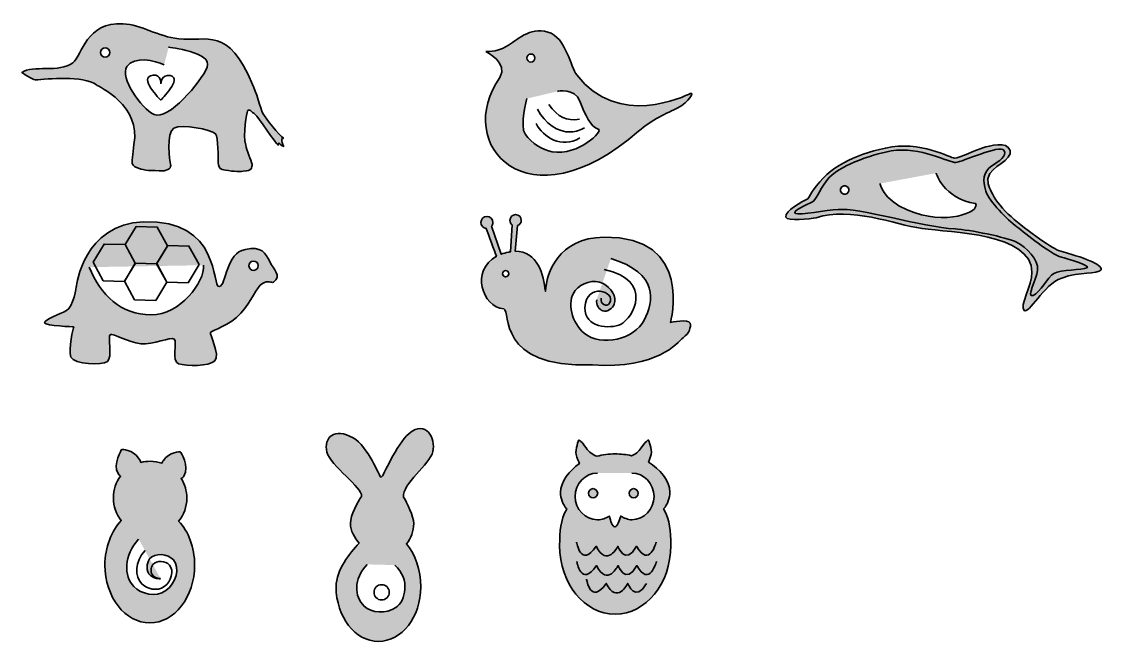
# Model space of a CAD drawing. Header units: inches. Extents: x 40 to 818, y 382 to 828.
import ezdxf

# ---------------------------------------------------------------- set-up
doc = ezdxf.new("R2010")
doc.units = ezdxf.units.IN
doc.header["$MEASUREMENT"] = 0
doc.layers.add('Animal Clips', color=7, linetype='Continuous')

# ---------------------------------------------------------------- blocks, each defined once
blk = doc.blocks.new('block 2')
at = {"layer": 'Animal Clips', "true_color": 0xff1717}
h = blk.add_hatch(color=1, dxfattribs=at)
h.dxf.hatch_style = 2
edge = h.paths.add_edge_path()
edge.add_spline(control_points=[(507.4, 450.6), (507.4, 423.3), (489.5, 401.2), (467.4, 401.2), (445.3, 401.2), (427.4, 423.3), (427.4, 450.6), (427.4, 461.2), (427.9, 468.8), (432.5, 476.9), (429.6, 480.5), (428, 484.6), (428, 489), (428, 496.2), (434.6, 505), (441.7, 509.6), (441.1, 510.9), (440, 513.6), (439.3, 516.2), (438.4, 520), (441.2, 526.5), (441.2, 526.5), (441.2, 526.5), (443.6, 525.6), (446.4, 520.9), (448.3, 517.7), (452, 515.8), (454.2, 514.9), (458.3, 516), (462.7, 516.6), (467.4, 516.6), (471.5, 516.6), (475.5, 516.1), (479.2, 515.3), (481.4, 516.3), (484.5, 518.1), (486.2, 521), (489, 525.7), (491.4, 526.6), (491.4, 526.6), (491.4, 526.6), (494.2, 520), (493.3, 516.3), (492.8, 514.2), (492, 512.1), (491.4, 510.7), (499.5, 506), (506.8, 496.9), (506.8, 489.1), (506.8, 484.7), (505.2, 480.6), (502.3, 477), (506.9, 468.8), (507.4, 461.2), (507.4, 450.6)], knot_values=[0, 0, 0, 0, 1, 1, 1, 2, 2, 2, 3, 3, 3, 4, 4, 4, 5, 5, 5, 6, 6, 6, 7, 7, 7, 8, 8, 8, 9, 9, 9, 10, 10, 10, 11, 11, 11, 12, 12, 12, 13, 13, 13, 14, 14, 14, 15, 15, 15, 16, 16, 16, 17, 17, 17, 18, 18, 18, 18], degree=3, periodic=1)
edge = h.paths.add_edge_path()
edge.add_spline(control_points=[(480.7, 491.6), (478.9, 491.6), (477.4, 490.1), (477.4, 488.3), (477.4, 486.5), (478.9, 485), (480.7, 485), (482.5, 485), (484, 486.5), (484, 488.3), (484, 490.1), (482.5, 491.6), (480.7, 491.6)], knot_values=[0, 0, 0, 0, 1, 1, 1, 2, 2, 2, 3, 3, 3, 4, 4, 4, 4], degree=3, periodic=1)
edge = h.paths.add_edge_path()
edge.add_spline(control_points=[(451.5, 491.6), (449.7, 491.6), (448.2, 490.1), (448.2, 488.3), (448.2, 486.5), (449.7, 485), (451.5, 485), (453.3, 485), (454.8, 486.5), (454.8, 488.3), (454.8, 490.1), (453.3, 491.6), (451.5, 491.6)], knot_values=[0, 0, 0, 0, 1, 1, 1, 2, 2, 2, 3, 3, 3, 4, 4, 4, 4], degree=3, periodic=1)
edge = h.paths.add_edge_path()
edge.add_spline(control_points=[(454.6, 502.8), (445.8, 502.8), (438.6, 495.3), (438.6, 486), (438.6, 476.7), (445.8, 469.2), (454.6, 469.2), (457.8, 469.2), (460.8, 470.2), (463.3, 471.9), (464, 468.3), (465.3, 464.2), (467.2, 464.2), (468.9, 464.2), (470.4, 468.4), (471.4, 471.9), (473.8, 470.5), (476.5, 469.2), (479.4, 469.2), (488.2, 469.2), (495.4, 476.7), (495.4, 486), (495.4, 495.3), (488.2, 502.8), (479.4, 502.8)], knot_values=[0, 0, 0, 0, 1, 1, 1, 2, 2, 2, 3, 3, 3, 4, 4, 4, 5, 5, 5, 6, 6, 6, 7, 7, 7, 8, 8, 8, 8], degree=3, periodic=0)
edge.add_line((479.4, 502.8), (454.6, 502.8))
at = {"layer": 'Animal Clips', "color": 7, "lineweight": 35, "true_color": 0xffffff}
for points, knots in [([(507.4, 450.6), (507.4, 423.3), (489.5, 401.2), (467.4, 401.2), (445.3, 401.2), (427.4, 423.3), (427.4, 450.6), (427.4, 461.2), (427.9, 468.8), (432.5, 476.9), (429.6, 480.5), (428, 484.6), (428, 489), (428, 496.2), (434.6, 505), (441.7, 509.6), (441.1, 510.9), (440, 513.6), (439.3, 516.2), (438.4, 520), (441.2, 526.5), (441.2, 526.5), (441.2, 526.5), (443.6, 525.6), (446.4, 520.9), (448.3, 517.7), (452, 515.8), (454.2, 514.9), (458.3, 516), (462.7, 516.6), (467.4, 516.6), (471.5, 516.6), (475.5, 516.1), (479.2, 515.3), (481.4, 516.3), (484.5, 518.1), (486.2, 521), (489, 525.7), (491.4, 526.6), (491.4, 526.6), (491.4, 526.6), (494.2, 520), (493.3, 516.3), (492.8, 514.2), (492, 512.1), (491.4, 510.7), (499.5, 506), (506.8, 496.9), (506.8, 489.1), (506.8, 484.7), (505.2, 480.6), (502.3, 477), (506.9, 468.8), (507.4, 461.2), (507.4, 450.6)], [0, 0, 0, 0, 1, 1, 1, 2, 2, 2, 3, 3, 3, 4, 4, 4, 5, 5, 5, 6, 6, 6, 7, 7, 7, 8, 8, 8, 9, 9, 9, 10, 10, 10, 11, 11, 11, 12, 12, 12, 13, 13, 13, 14, 14, 14, 15, 15, 15, 16, 16, 16, 17, 17, 17, 18, 18, 18, 18]), ([(454.6, 502.8), (445.8, 502.8), (438.6, 495.3), (438.6, 486), (438.6, 476.7), (445.8, 469.2), (454.6, 469.2), (457.8, 469.2), (460.8, 470.2), (463.3, 471.9), (464, 468.3), (465.3, 464.2), (467.2, 464.2), (468.9, 464.2), (470.4, 468.4), (471.4, 471.9), (473.8, 470.5), (476.5, 469.2), (479.4, 469.2), (488.2, 469.2), (495.4, 476.7), (495.4, 486), (495.4, 495.3), (488.2, 502.8), (479.4, 502.8)], [0, 0, 0, 0, 1, 1, 1, 2, 2, 2, 3, 3, 3, 4, 4, 4, 5, 5, 5, 6, 6, 6, 7, 7, 7, 8, 8, 8, 8]), ([(451.5, 491.6), (449.7, 491.6), (448.2, 490.1), (448.2, 488.3), (448.2, 486.5), (449.7, 485), (451.5, 485), (453.3, 485), (454.8, 486.5), (454.8, 488.3), (454.8, 490.1), (453.3, 491.6), (451.5, 491.6)], [0, 0, 0, 0, 1, 1, 1, 2, 2, 2, 3, 3, 3, 4, 4, 4, 4]), ([(480.7, 491.6), (478.9, 491.6), (477.4, 490.1), (477.4, 488.3), (477.4, 486.5), (478.9, 485), (480.7, 485), (482.5, 485), (484, 486.5), (484, 488.3), (484, 490.1), (482.5, 491.6), (480.7, 491.6)], [0, 0, 0, 0, 1, 1, 1, 2, 2, 2, 3, 3, 3, 4, 4, 4, 4]), ([(496.9, 453.1), (496.9, 453.1), (492.1, 434.1), (482.7, 450.1), (474.7, 435.7), (469.3, 450.1), (469.3, 450.1), (469.3, 450.1), (461.6, 434.6), (453.8, 450.1), (442.6, 434.1), (439.6, 453.1), (439.6, 453.1)], [0, 0, 0, 0, 1, 1, 1, 2, 2, 2, 3, 3, 3, 4, 4, 4, 4]), ([(439.8, 439.2), (439.8, 439.2), (442.7, 420.2), (454, 436.2), (461.7, 420.7), (469.5, 436.2), (469.5, 436.2), (469.5, 436.2), (474.8, 421.8), (482.9, 436.2), (492.3, 420.2), (497.1, 439.2), (497.1, 439.2)], [0, 0, 0, 0, 1, 1, 1, 2, 2, 2, 3, 3, 3, 4, 4, 4, 4]), ([(446.8, 426.4), (446.8, 426.4), (449.7, 407.4), (461, 423.4), (468.7, 407.9), (476.5, 423.4), (476.5, 423.4), (476.5, 423.4), (481.8, 409), (489.9, 423.4)], [0, 0, 0, 0, 1, 1, 1, 2, 2, 2, 3, 3, 3, 3])]:
    blk.add_open_spline(points, degree=3, knots=knots, dxfattribs=at)
blk = doc.blocks.new('block 3')
at = {"layer": 'Animal Clips', "true_color": 0xff1717}
h = blk.add_hatch(color=1, dxfattribs=at)
h.dxf.hatch_style = 2
edge = h.paths.add_edge_path()
edge.add_spline(control_points=[(606.2, 700.1), (607.4, 702.3), (608.7, 704.4), (610, 706.4), (621.8, 723.6), (639.5, 731.6), (662, 736.7), (687.1, 742.4), (708.9, 729.7), (711.9, 729.4), (714.8, 729.2), (727.6, 735.7), (732.3, 736.9), (736.9, 738.2), (749.7, 742.1), (751.8, 735), (753.9, 727.9), (737.8, 723.7), (736, 715.4), (735, 710.9), (738.5, 700.7), (750.5, 689.2), (760.6, 679.6), (781.2, 665.2), (786.8, 663), (804.7, 657.9), (818.3, 653.1), (817.5, 649.1), (814.2, 645.5), (802.4, 648), (789, 643.2), (775.6, 638.3), (765.4, 616.8), (761.9, 619.8), (758.4, 622.8), (767.6, 637.8), (767.6, 647.3), (767.6, 675.6), (709.1, 675.9), (688.5, 678.8), (668.3, 681.7), (637.1, 694.8), (612.2, 686.6), (607.8, 685.7), (591.1, 683.7), (590.4, 687.1), (589.5, 691.6), (602.2, 698.4), (606.2, 700.1)], knot_values=[0, 0, 0, 0, 1, 1, 1, 2, 2, 2, 3, 3, 3, 4, 4, 4, 5, 5, 5, 6, 6, 6, 7, 7, 7, 8, 8, 8, 9, 9, 9, 10, 10, 10, 11, 11, 11, 12, 12, 12, 13, 13, 13, 14, 14, 14, 15, 15, 15, 16, 16, 16, 16], degree=3, periodic=1)
edge = h.paths.add_edge_path()
edge.add_spline(control_points=[(632.1, 709.5), (630.5, 709.2), (629.4, 707.6), (629.8, 705.9), (630.1, 704.3), (631.7, 703.2), (633.4, 703.6), (635, 703.9), (636.1, 705.5), (635.7, 707.2), (635.3, 708.9), (633.7, 709.9), (632.1, 709.5)], knot_values=[0, 0, 0, 0, 1, 1, 1, 2, 2, 2, 3, 3, 3, 4, 4, 4, 4], degree=3, periodic=1)
edge = h.paths.add_edge_path()
edge.add_spline(control_points=[(658.2, 711.2), (658.2, 711.2), (659.7, 700), (677.6, 692.2), (705.9, 680.3), (730.3, 690.8), (727, 696.7), (703.3, 700.9), (698.6, 718.7), (698.6, 718.7)], knot_values=[0, 0, 0, 0, 1, 1, 1, 2, 2, 2, 3, 3, 3, 3], degree=3, periodic=0)
edge.add_line((698.6, 718.7), (658.2, 711.2))
at = {"layer": 'Animal Clips', "color": 7, "lineweight": 35, "true_color": 0xffffff}
for points, knots in [([(606.2, 700.1), (607.4, 702.3), (608.7, 704.4), (610, 706.4), (621.8, 723.6), (639.5, 731.6), (662, 736.7), (687.1, 742.4), (708.9, 729.7), (711.9, 729.4), (714.8, 729.2), (727.6, 735.7), (732.3, 736.9), (736.9, 738.2), (749.7, 742.1), (751.8, 735), (753.9, 727.9), (737.8, 723.7), (736, 715.4), (735, 710.9), (738.5, 700.7), (750.5, 689.2), (760.6, 679.6), (781.2, 665.2), (786.8, 663), (804.7, 657.9), (818.3, 653.1), (817.5, 649.1), (814.2, 645.5), (802.4, 648), (789, 643.2), (775.6, 638.3), (765.4, 616.8), (761.9, 619.8), (758.4, 622.8), (767.6, 637.8), (767.6, 647.3), (767.6, 675.6), (709.1, 675.9), (688.5, 678.8), (668.3, 681.7), (637.1, 694.8), (612.2, 686.6), (607.8, 685.7), (591.1, 683.7), (590.4, 687.1), (589.5, 691.6), (602.2, 698.4), (606.2, 700.1)], [0, 0, 0, 0, 1, 1, 1, 2, 2, 2, 3, 3, 3, 4, 4, 4, 5, 5, 5, 6, 6, 6, 7, 7, 7, 8, 8, 8, 9, 9, 9, 10, 10, 10, 11, 11, 11, 12, 12, 12, 13, 13, 13, 14, 14, 14, 15, 15, 15, 16, 16, 16, 16]), ([(771.6, 648.6), (771, 642.7), (763.1, 628.6), (768.4, 630.7), (773.7, 632.8), (778.6, 643.8), (783.4, 646.5), (788.2, 649.2), (804, 648.9), (807.2, 650.5), (810.4, 652.1), (792.5, 657.2), (788.8, 658.2), (780.3, 660.6), (763.2, 675.3), (756.7, 680.1), (750.2, 684.9), (736.7, 698.3), (734.3, 705.7), (731.9, 713.2), (732.5, 719.7), (738.6, 723.9), (743.7, 727.4), (750.1, 730.8), (747.4, 735.1), (744.7, 739.4), (716.9, 726.6), (712.7, 726.3), (708.4, 726), (687.1, 738.1), (666.2, 734.6), (650.6, 732), (627.2, 723.1), (620.3, 714), (613.4, 704.9), (612.3, 699.3), (609.1, 697.7), (605.9, 696.1), (594.1, 691.3), (597.3, 689.7), (600.5, 688.1), (619.5, 692.4), (628, 692.4), (641.6, 694.3), (688.9, 679.8), (712.2, 678.5), (722.4, 678), (749.1, 672.6), (756.5, 668.9), (763.8, 665.2), (772.4, 656.6), (771.6, 648.6)], [0, 0, 0, 0, 1, 1, 1, 2, 2, 2, 3, 3, 3, 4, 4, 4, 5, 5, 5, 6, 6, 6, 7, 7, 7, 8, 8, 8, 9, 9, 9, 10, 10, 10, 11, 11, 11, 12, 12, 12, 13, 13, 13, 14, 14, 14, 15, 15, 15, 16, 16, 16, 17, 17, 17, 17]), ([(658.2, 711.2), (658.2, 711.2), (659.7, 700), (677.6, 692.2), (705.9, 680.3), (730.3, 690.8), (727, 696.7), (703.3, 700.9), (698.6, 718.7), (698.6, 718.7)], [0, 0, 0, 0, 1, 1, 1, 2, 2, 2, 3, 3, 3, 3]), ([(632.1, 709.5), (630.5, 709.2), (629.4, 707.6), (629.8, 705.9), (630.1, 704.3), (631.7, 703.2), (633.4, 703.6), (635, 703.9), (636.1, 705.5), (635.7, 707.2), (635.3, 708.9), (633.7, 709.9), (632.1, 709.5)], [0, 0, 0, 0, 1, 1, 1, 2, 2, 2, 3, 3, 3, 4, 4, 4, 4])]:
    blk.add_open_spline(points, degree=3, knots=knots, dxfattribs=at)
blk = doc.blocks.new('block 4')
at = {"layer": 'Animal Clips', "true_color": 0xff1717}
h = blk.add_hatch(color=1, dxfattribs=at)
h.dxf.hatch_style = 2
edge = h.paths.add_edge_path()
edge.add_spline(control_points=[(164.5, 436.6), (164.5, 413.6), (150, 395), (132.2, 395), (114.4, 395), (99.9, 413.6), (99.9, 436.6), (99.9, 449.5), (104.5, 461.1), (111.6, 468.7), (108.1, 473.2), (106, 478.8), (106, 485), (106, 490.9), (107.9, 496.3), (111.2, 500.7), (110.5, 501.1), (110, 501.6), (109.4, 502.4), (105.2, 509.3), (112, 519.9), (112, 519.9), (112, 519.9), (119.9, 519.9), (124.2, 513.5), (125, 512.3), (125.5, 511.3), (125.8, 510.5), (127.9, 511.1), (130.2, 511.3), (132.5, 511.3), (135.4, 511.3), (138.3, 510.8), (140.9, 509.9), (141.2, 510.5), (141.5, 511.1), (142, 511.8), (146.2, 518.2), (154.2, 518.2), (154.2, 518.2), (154.2, 518.2), (161.1, 507.6), (156.8, 500.7), (156.3, 499.8), (155.6, 499.3), (154.8, 499), (157.4, 494.9), (158.9, 490), (158.9, 484.8), (158.9, 478.5), (156.7, 472.7), (153, 468.2), (160.1, 460.8), (164.5, 449.4), (164.5, 436.6)], knot_values=[0, 0, 0, 0, 1, 1, 1, 2, 2, 2, 3, 3, 3, 4, 4, 4, 5, 5, 5, 6, 6, 6, 7, 7, 7, 8, 8, 8, 9, 9, 9, 10, 10, 10, 11, 11, 11, 12, 12, 12, 13, 13, 13, 14, 14, 14, 15, 15, 15, 16, 16, 16, 17, 17, 17, 18, 18, 18, 18], degree=3, periodic=1)
edge = h.paths.add_edge_path()
edge.add_spline(control_points=[(124.2, 455.3), (113.5, 443.9), (113.3, 428.6), (120.7, 421.1), (126, 415.8), (136.4, 413.1), (143.8, 418.2), (151.1, 423.2), (154.2, 434.8), (149.2, 440.4), (145.2, 444.8), (135.9, 445.8), (132.1, 441), (129.7, 437.9), (129.3, 432.2), (132.7, 429), (135.5, 426.4), (139.3, 426.7), (140, 426.8)], knot_values=[0, 0, 0, 0, 1, 1, 1, 2, 2, 2, 3, 3, 3, 4, 4, 4, 5, 5, 5, 6, 6, 6, 6], degree=3, periodic=0)
edge.add_line((140, 426.8), (124.2, 455.3))
at = {"layer": 'Animal Clips', "color": 7, "lineweight": 35, "true_color": 0xffffff}
for points, knots in [([(164.5, 436.6), (164.5, 413.6), (150, 395), (132.2, 395), (114.4, 395), (99.9, 413.6), (99.9, 436.6), (99.9, 449.5), (104.5, 461.1), (111.6, 468.7), (108.1, 473.2), (106, 478.8), (106, 485), (106, 490.9), (107.9, 496.3), (111.2, 500.7), (110.5, 501.1), (110, 501.6), (109.4, 502.4), (105.2, 509.3), (112, 519.9), (112, 519.9), (112, 519.9), (119.9, 519.9), (124.2, 513.5), (125, 512.3), (125.5, 511.3), (125.8, 510.5), (127.9, 511.1), (130.2, 511.3), (132.5, 511.3), (135.4, 511.3), (138.3, 510.8), (140.9, 509.9), (141.2, 510.5), (141.5, 511.1), (142, 511.8), (146.2, 518.2), (154.2, 518.2), (154.2, 518.2), (154.2, 518.2), (161.1, 507.6), (156.8, 500.7), (156.3, 499.8), (155.6, 499.3), (154.8, 499), (157.4, 494.9), (158.9, 490), (158.9, 484.8), (158.9, 478.5), (156.7, 472.7), (153, 468.2), (160.1, 460.8), (164.5, 449.4), (164.5, 436.6)], [0, 0, 0, 0, 1, 1, 1, 2, 2, 2, 3, 3, 3, 4, 4, 4, 5, 5, 5, 6, 6, 6, 7, 7, 7, 8, 8, 8, 9, 9, 9, 10, 10, 10, 11, 11, 11, 12, 12, 12, 13, 13, 13, 14, 14, 14, 15, 15, 15, 16, 16, 16, 17, 17, 17, 18, 18, 18, 18]), ([(124.2, 455.3), (113.5, 443.9), (113.3, 428.6), (120.7, 421.1), (126, 415.8), (136.4, 413.1), (143.8, 418.2), (151.1, 423.2), (154.2, 434.8), (149.2, 440.4), (145.2, 444.8), (135.9, 445.8), (132.1, 441), (129.7, 437.9), (129.3, 432.2), (132.7, 429), (135.5, 426.4), (139.3, 426.7), (140, 426.8)], [0, 0, 0, 0, 1, 1, 1, 2, 2, 2, 3, 3, 3, 4, 4, 4, 5, 5, 5, 6, 6, 6, 6]), ([(128.8, 447), (121.3, 439.1), (121.2, 428.3), (126.4, 423.1), (130.1, 419.4), (137.4, 417.5), (142.6, 421.1), (147.7, 424.6), (149.9, 432.7), (146.4, 436.6), (143.6, 439.7), (137.1, 440.4), (134.4, 437), (132.7, 434.9), (132.5, 430.9), (134.8, 428.6), (136.7, 426.8), (139.4, 427), (139.9, 427.1)], [0, 0, 0, 0, 1, 1, 1, 2, 2, 2, 3, 3, 3, 4, 4, 4, 5, 5, 5, 6, 6, 6, 6])]:
    blk.add_open_spline(points, degree=3, knots=knots, dxfattribs=at)
blk = doc.blocks.new('block 5')
at = {"layer": 'Animal Clips', "true_color": 0xff1717}
h = blk.add_hatch(color=1, dxfattribs=at)
h.dxf.hatch_style = 2
edge = h.paths.add_edge_path()
edge.add_spline(control_points=[(327.4, 421), (327.4, 399.3), (313.7, 381.7), (296.9, 381.7), (280.1, 381.7), (266.4, 399.3), (266.4, 421), (266.4, 433.2), (276.2, 445.1), (283, 452.3), (279.7, 456.5), (276.7, 460.9), (276.7, 466.7), (276.7, 472.3), (281.7, 481.8), (284.8, 486), (285.7, 492.3), (262.4, 508), (259.7, 517.9), (257.5, 528.6), (265.1, 535.9), (278.6, 528.2), (289.5, 522.1), (297.5, 499.9), (298.8, 499.9), (300.5, 499.9), (309.4, 523.2), (319, 531.3), (331.1, 541.6), (338.3, 527.7), (336.1, 518.3), (333.9, 508.9), (313.7, 495), (315, 485.5), (317.5, 481.6), (322.3, 471.6), (322.3, 466.6), (322.3, 460.7), (320.4, 456.1), (317, 451.8), (323.5, 444.7), (327.4, 433.1), (327.4, 421)], knot_values=[0, 0, 0, 0, 1, 1, 1, 2, 2, 2, 3, 3, 3, 4, 4, 4, 5, 5, 5, 6, 6, 6, 7, 7, 7, 8, 8, 8, 9, 9, 9, 10, 10, 10, 11, 11, 11, 12, 12, 12, 13, 13, 13, 14, 14, 14, 14], degree=3, periodic=1)
edge = h.paths.add_edge_path()
edge.add_spline(control_points=[(288.8, 437.1), (278.7, 426.4), (279.5, 414.1), (286.6, 407), (291.6, 402), (302.5, 401.2), (309.5, 406.1), (316.3, 410.8), (320.3, 426.3), (308.6, 436.6)], knot_values=[0, 0, 0, 0, 1, 1, 1, 2, 2, 2, 3, 3, 3, 3], degree=3, periodic=0)
edge.add_line((308.6, 436.6), (288.8, 437.1))
at = {"layer": 'Animal Clips', "color": 7, "lineweight": 35, "true_color": 0xffffff}
for points, knots in [([(327.4, 421), (327.4, 399.3), (313.7, 381.7), (296.9, 381.7), (280.1, 381.7), (266.4, 399.3), (266.4, 421), (266.4, 433.2), (276.2, 445.1), (283, 452.3), (279.7, 456.5), (276.7, 460.9), (276.7, 466.7), (276.7, 472.3), (281.7, 481.8), (284.8, 486), (285.7, 492.3), (262.4, 508), (259.7, 517.9), (257.5, 528.6), (265.1, 535.9), (278.6, 528.2), (289.5, 522.1), (297.5, 499.9), (298.8, 499.9), (300.5, 499.9), (309.4, 523.2), (319, 531.3), (331.1, 541.6), (338.3, 527.7), (336.1, 518.3), (333.9, 508.9), (313.7, 495), (315, 485.5), (317.5, 481.6), (322.3, 471.6), (322.3, 466.6), (322.3, 460.7), (320.4, 456.1), (317, 451.8), (323.5, 444.7), (327.4, 433.1), (327.4, 421)], [0, 0, 0, 0, 1, 1, 1, 2, 2, 2, 3, 3, 3, 4, 4, 4, 5, 5, 5, 6, 6, 6, 7, 7, 7, 8, 8, 8, 9, 9, 9, 10, 10, 10, 11, 11, 11, 12, 12, 12, 13, 13, 13, 14, 14, 14, 14]), ([(288.8, 437.1), (278.7, 426.4), (279.5, 414.1), (286.6, 407), (291.6, 402), (302.5, 401.2), (309.5, 406.1), (316.3, 410.8), (320.3, 426.3), (308.6, 436.6)], [0, 0, 0, 0, 1, 1, 1, 2, 2, 2, 3, 3, 3, 3]), ([(299.2, 422.5), (302.24, 422.5), (304.7, 420.04), (304.7, 417), (304.7, 413.96), (302.24, 411.5), (299.2, 411.5), (296.16, 411.5), (293.7, 413.96), (293.7, 417), (293.7, 420.04), (296.16, 422.5), (299.2, 422.5)], [0, 0, 0, 0, 1, 1, 1, 2, 2, 2, 3, 3, 3, 4, 4, 4, 4])]:
    blk.add_open_spline(points, degree=3, knots=knots, dxfattribs=at)
blk = doc.blocks.new('block 6')
at = {"layer": 'Animal Clips', "true_color": 0xff1717}
h = blk.add_hatch(color=1, dxfattribs=at)
h.dxf.hatch_style = 2
edge = h.paths.add_edge_path()
edge.add_spline(control_points=[(516.4, 600.2), (512, 596.6), (498.2, 577.5), (451.1, 580.6), (380.9, 578.4), (392.9, 619.3), (387.1, 621), (371.4, 622.2), (363.3, 648.7), (381.9, 658.8), (380.6, 662.4), (376, 674.5), (374.4, 678.9), (372.3, 679.2), (370.7, 681), (370.7, 683.2), (370.7, 685.6), (372.6, 687.5), (375, 687.5), (377.4, 687.5), (379.3, 685.6), (379.3, 683.2), (379.3, 682.2), (378.9, 681.2), (378.4, 680.5), (378.4, 680.5), (385.3, 660.3), (385.3, 660.3), (386.9, 660.9), (388.7, 661.4), (390.7, 661.8), (391.2, 661.9), (391.6, 662), (392, 662), (392, 662), (393.2, 681.4), (393.2, 681.4), (392.2, 682.2), (391.6, 683.3), (391.6, 684.7), (391.6, 687), (393.4, 688.8), (395.7, 688.8), (398, 688.8), (399.8, 687), (399.8, 684.7), (399.8, 682.9), (398.7, 681.4), (397.1, 680.9), (397.1, 680.9), (395.4, 662.4), (395.4, 662.4), (411.6, 662.6), (416, 645.3), (417.1, 633.7), (418.1, 646.6), (425.9, 672), (459.3, 672.6), (524.3, 673.5), (507.2, 611.2), (507.2, 611.2), (507.2, 611.2), (520.5, 613.9), (521.4, 610.8), (522.1, 607.7), (520.8, 603.7), (516.4, 600.2)], knot_values=[0, 0, 0, 0, 1, 1, 1, 2, 2, 2, 3, 3, 3, 4, 4, 4, 5, 5, 5, 6, 6, 6, 7, 7, 7, 8, 8, 8, 9, 9, 9, 10, 10, 10, 11, 11, 11, 12, 12, 12, 13, 13, 13, 14, 14, 14, 15, 15, 15, 16, 16, 16, 17, 17, 17, 18, 18, 18, 19, 19, 19, 20, 20, 20, 21, 21, 21, 22, 22, 22, 22], degree=3, periodic=1)
edge = h.paths.add_edge_path()
edge.add_spline(control_points=[(388.5, 648.6), (387.2, 648.6), (386.2, 647.6), (386.2, 646.3), (386.2, 645), (387.2, 644), (388.5, 644), (389.8, 644), (390.8, 645), (390.8, 646.3), (390.8, 647.6), (389.7, 648.6), (388.5, 648.6)], knot_values=[0, 0, 0, 0, 1, 1, 1, 2, 2, 2, 3, 3, 3, 4, 4, 4, 4], degree=3, periodic=1)
edge = h.paths.add_edge_path()
edge.add_spline(control_points=[(454.1, 627.6), (453.7, 623.8), (455.6, 620.5), (458.4, 619.6), (461.9, 618.4), (465.5, 621.5), (466.7, 624.3), (468.9, 629.3), (464.3, 636.5), (458.7, 639.3), (451.9, 642.7), (443, 639.6), (438.7, 634.3), (431.9, 625.7), (436.5, 610.6), (445, 603.6), (457.6, 593.3), (481.4, 599.1), (488.3, 612.9), (495.1, 626.4), (499, 646.6), (464.3, 657.2)], knot_values=[0, 0, 0, 0, 1, 1, 1, 2, 2, 2, 3, 3, 3, 4, 4, 4, 5, 5, 5, 6, 6, 6, 7, 7, 7, 7], degree=3, periodic=0)
edge.add_line((464.3, 657.2), (454.1, 627.6))
at = {"layer": 'Animal Clips', "color": 7, "lineweight": 35, "true_color": 0xffffff}
for points, knots in [([(516.4, 600.2), (512, 596.6), (498.2, 577.5), (451.1, 580.6), (380.9, 578.4), (392.9, 619.3), (387.1, 621), (371.4, 622.2), (363.3, 648.7), (381.9, 658.8), (380.6, 662.4), (376, 674.5), (374.4, 678.9), (372.3, 679.2), (370.7, 681), (370.7, 683.2), (370.7, 685.6), (372.6, 687.5), (375, 687.5), (377.4, 687.5), (379.3, 685.6), (379.3, 683.2), (379.3, 682.2), (378.9, 681.2), (378.4, 680.5), (378.4, 680.5), (385.3, 660.3), (385.3, 660.3), (386.9, 660.9), (388.7, 661.4), (390.7, 661.8), (391.2, 661.9), (391.6, 662), (392, 662), (392, 662), (393.2, 681.4), (393.2, 681.4), (392.2, 682.2), (391.6, 683.3), (391.6, 684.7), (391.6, 687), (393.4, 688.8), (395.7, 688.8), (398, 688.8), (399.8, 687), (399.8, 684.7), (399.8, 682.9), (398.7, 681.4), (397.1, 680.9), (397.1, 680.9), (395.4, 662.4), (395.4, 662.4), (411.6, 662.6), (416, 645.3), (417.1, 633.7), (418.1, 646.6), (425.9, 672), (459.3, 672.6), (524.3, 673.5), (507.2, 611.2), (507.2, 611.2), (507.2, 611.2), (520.5, 613.9), (521.4, 610.8), (522.1, 607.7), (520.8, 603.7), (516.4, 600.2)], [0, 0, 0, 0, 1, 1, 1, 2, 2, 2, 3, 3, 3, 4, 4, 4, 5, 5, 5, 6, 6, 6, 7, 7, 7, 8, 8, 8, 9, 9, 9, 10, 10, 10, 11, 11, 11, 12, 12, 12, 13, 13, 13, 14, 14, 14, 15, 15, 15, 16, 16, 16, 17, 17, 17, 18, 18, 18, 19, 19, 19, 20, 20, 20, 21, 21, 21, 22, 22, 22, 22]), ([(454.1, 627.6), (453.7, 623.8), (455.6, 620.5), (458.4, 619.6), (461.9, 618.4), (465.5, 621.5), (466.7, 624.3), (468.9, 629.3), (464.3, 636.5), (458.7, 639.3), (451.9, 642.7), (443, 639.6), (438.7, 634.3), (431.9, 625.7), (436.5, 610.6), (445, 603.6), (457.6, 593.3), (481.4, 599.1), (488.3, 612.9), (495.1, 626.4), (499, 646.6), (464.3, 657.2)], [0, 0, 0, 0, 1, 1, 1, 2, 2, 2, 3, 3, 3, 4, 4, 4, 5, 5, 5, 6, 6, 6, 7, 7, 7, 7]), ([(388.5, 648.6), (387.2, 648.6), (386.2, 647.6), (386.2, 646.3), (386.2, 645), (387.2, 644), (388.5, 644), (389.8, 644), (390.8, 645), (390.8, 646.3), (390.8, 647.6), (389.7, 648.6), (388.5, 648.6)], [0, 0, 0, 0, 1, 1, 1, 2, 2, 2, 3, 3, 3, 4, 4, 4, 4]), ([(459.5, 649.2), (496.2, 641.7), (479.8, 613.9), (471.6, 610), (463.4, 606.1), (445.2, 607.5), (445.6, 621.8), (446.1, 640.4), (468.5, 633.7), (463.4, 625.2), (461.2, 621.6), (456.6, 624.5), (457.3, 628.6)], [0, 0, 0, 0, 1, 1, 1, 2, 2, 2, 3, 3, 3, 4, 4, 4, 4])]:
    blk.add_open_spline(points, degree=3, knots=knots, dxfattribs=at)
blk = doc.blocks.new('block 7')
at = {"layer": 'Animal Clips', "true_color": 0xff1717}
h = blk.add_hatch(color=1, dxfattribs=at)
h.dxf.hatch_style = 2
edge = h.paths.add_edge_path()
edge.add_spline(control_points=[(374.2, 806.2), (374.2, 806.2), (381.3, 805.4), (389, 809.8), (396.7, 814.2), (405.5, 824.1), (418.9, 820.2), (432.4, 816.4), (435.1, 794.4), (439.8, 789.4), (469.2, 750.4), (517.8, 774.3), (521.4, 775.9), (525, 777.5), (520.3, 769.6), (512.6, 765.7), (504.9, 761.9), (493.5, 757), (484.3, 748.9), (404.1, 679.1), (350.5, 739.3), (384.3, 787.6), (391.2, 797.6), (374.2, 806.2), (374.2, 806.2)], knot_values=[0, 0, 0, 0, 1, 1, 1, 2, 2, 2, 3, 3, 3, 4, 4, 4, 5, 5, 5, 6, 6, 6, 7, 7, 7, 8, 8, 8, 8], degree=3, periodic=1)
edge = h.paths.add_edge_path()
edge.add_spline(control_points=[(406.7, 804.4), (405.1, 804.4), (403.8, 803.1), (403.8, 801.5), (403.8, 799.9), (405.1, 798.6), (406.7, 798.6), (408.3, 798.6), (409.6, 799.9), (409.6, 801.5), (409.6, 803.1), (408.3, 804.4), (406.7, 804.4)], knot_values=[0, 0, 0, 0, 1, 1, 1, 2, 2, 2, 3, 3, 3, 4, 4, 4, 4], degree=3, periodic=1)
edge = h.paths.add_edge_path()
edge.add_spline(control_points=[(403.8, 772.3), (403.8, 772.3), (398.3, 752.8), (402.7, 746.5), (407.1, 740.2), (415.3, 735.2), (421.9, 734.1), (441.1, 730.9), (459.4, 749.3), (455.2, 750.4), (449.5, 752), (445.9, 760.6), (442, 770.4), (438.2, 780.3), (425.8, 777.5), (425.8, 777.5)], knot_values=[0, 0, 0, 0, 1, 1, 1, 2, 2, 2, 3, 3, 3, 4, 4, 4, 5, 5, 5, 5], degree=3, periodic=0)
edge.add_line((425.8, 777.5), (403.8, 772.3))
at = {"layer": 'Animal Clips', "color": 7, "lineweight": 35, "true_color": 0xffffff}
for points, knots in [([(374.2, 806.2), (374.2, 806.2), (381.3, 805.4), (389, 809.8), (396.7, 814.2), (405.5, 824.1), (418.9, 820.2), (432.4, 816.4), (435.1, 794.4), (439.8, 789.4), (469.2, 750.4), (517.8, 774.3), (521.4, 775.9), (525, 777.5), (520.3, 769.6), (512.6, 765.7), (504.9, 761.9), (493.5, 757), (484.3, 748.9), (404.1, 679.1), (350.5, 739.3), (384.3, 787.6), (391.2, 797.6), (374.2, 806.2), (374.2, 806.2)], [0, 0, 0, 0, 1, 1, 1, 2, 2, 2, 3, 3, 3, 4, 4, 4, 5, 5, 5, 6, 6, 6, 7, 7, 7, 8, 8, 8, 8]), ([(406.7, 804.4), (405.1, 804.4), (403.8, 803.1), (403.8, 801.5), (403.8, 799.9), (405.1, 798.6), (406.7, 798.6), (408.3, 798.6), (409.6, 799.9), (409.6, 801.5), (409.6, 803.1), (408.3, 804.4), (406.7, 804.4)], [0, 0, 0, 0, 1, 1, 1, 2, 2, 2, 3, 3, 3, 4, 4, 4, 4]), ([(403.8, 772.3), (403.8, 772.3), (398.3, 752.8), (402.7, 746.5), (407.1, 740.2), (415.3, 735.2), (421.9, 734.1), (441.1, 730.9), (459.4, 749.3), (455.2, 750.4), (449.5, 752), (445.9, 760.6), (442, 770.4), (438.2, 780.3), (425.8, 777.5), (425.8, 777.5)], [0, 0, 0, 0, 1, 1, 1, 2, 2, 2, 3, 3, 3, 4, 4, 4, 5, 5, 5, 5]), ([(411.5, 764.6), (416.9, 754.4), (426.1, 748), (435.4, 748.3), (439.4, 748.4), (442.8, 749.8), (445.4, 751.3)], [0, 0, 0, 0, 1, 1, 1, 2, 2, 2, 2])]:
    blk.add_open_spline(points, degree=3, knots=knots, dxfattribs=at)
for points in [[(419.6, 768.1), (426.3, 758.8), (432.4, 755.9), (441.7, 757.5)], [(441.9, 744), (428.8, 736.1), (415.8, 744.3), (410.4, 754.4)]]:
    blk.add_open_spline(points, degree=3, dxfattribs=at)
blk = doc.blocks.new('block 8')
at = {"layer": 'Animal Clips', "true_color": 0xff1717}
h = blk.add_hatch(color=1, dxfattribs=at)
h.dxf.hatch_style = 2
edge = h.paths.add_edge_path()
edge.add_spline(control_points=[(213.3, 639.3), (209.2, 636.8), (205.4, 626.2), (197.7, 617.8), (190, 609.3), (177.1, 605.3), (176, 604.1), (174.9, 602.9), (183.1, 588.1), (179.1, 583.7), (175.1, 579.3), (158.5, 579.8), (153, 581.5), (147.5, 583.2), (152.2, 597.1), (149.8, 599.2), (147.4, 601.3), (134.6, 594.8), (125.7, 595.9), (116.8, 597), (105.7, 603.4), (103.8, 602.5), (101.9, 601.6), (105.4, 586), (101.7, 583.1), (98, 580.2), (77.6, 581), (75.4, 586.3), (73.2, 591.6), (77.4, 608.1), (77.4, 608.1), (77.4, 608.1), (57, 608.7), (56.5, 610.9), (56, 613.2), (67.4, 617.2), (72.2, 619.7), (77.1, 622.2), (79.4, 637.4), (79.4, 637.4), (79.4, 637.4), (84.3, 682), (127.8, 683.6), (183.3, 685.7), (176.9, 636.3), (182.2, 637), (187.5, 637.7), (187, 661.9), (201.1, 663.7), (212.1, 666.7), (216.1, 660.8), (218.6, 655.1), (221.2, 649.5), (227.6, 644.6), (221.2, 640.2), (219.8, 639.5), (217.4, 641.8), (213.3, 639.3)], knot_values=[0, 0, 0, 0, 1, 1, 1, 2, 2, 2, 3, 3, 3, 4, 4, 4, 5, 5, 5, 6, 6, 6, 7, 7, 7, 8, 8, 8, 9, 9, 9, 10, 10, 10, 11, 11, 11, 12, 12, 12, 13, 13, 13, 14, 14, 14, 15, 15, 15, 16, 16, 16, 17, 17, 17, 18, 18, 18, 19, 19, 19, 19], degree=3, periodic=1)
edge = h.paths.add_edge_path()
edge.add_spline(control_points=[(206.8, 655.4), (205, 655.3), (203.5, 653.8), (203.6, 651.9), (203.7, 650.1), (205.2, 648.6), (207.1, 648.7), (209, 648.8), (210.4, 650.3), (210.3, 652.2), (210.2, 654), (208.7, 655.5), (206.8, 655.4)], knot_values=[0, 0, 0, 0, 1, 1, 1, 2, 2, 2, 3, 3, 3, 4, 4, 4, 4], degree=3, periodic=1)
edge = h.paths.add_edge_path()
edge.add_spline(control_points=[(88.5, 651), (96.8, 631), (111.6, 616.7), (133, 616.7), (154.4, 616.7), (171.7, 640.3), (171, 652.4)], knot_values=[0, 0, 0, 0, 1, 1, 1, 2, 2, 2, 2], degree=3, periodic=0)
edge.add_line((171, 652.4), (88.5, 651))
at = {"layer": 'Animal Clips', "color": 7, "lineweight": 35, "true_color": 0xffffff}
for points in [[(137, 653.4), (121.8, 653.8), (114.5, 667.2), (122.4, 680.2), (137.6, 679.8), (144.9, 666.4), (137, 653.4)], [(121.8, 653.8), (114.5, 667.2), (99.3, 667.6), (91.4, 654.6), (98.7, 641.2), (113.9, 640.8), (121.8, 653.8)], [(167.7, 652.8), (160.4, 666.2), (145.2, 666.6), (137.3, 653.6), (144.6, 640.2), (159.8, 639.8), (167.7, 652.8)], [(144.4, 640.1), (137.1, 653.5), (121.9, 653.9), (114, 640.9), (121.3, 627.5), (136.5, 627.1), (144.4, 640.1)]]:
    blk.add_lwpolyline(points, dxfattribs=at)
for points, knots in [([(213.3, 639.3), (209.2, 636.8), (205.4, 626.2), (197.7, 617.8), (190, 609.3), (177.1, 605.3), (176, 604.1), (174.9, 602.9), (183.1, 588.1), (179.1, 583.7), (175.1, 579.3), (158.5, 579.8), (153, 581.5), (147.5, 583.2), (152.2, 597.1), (149.8, 599.2), (147.4, 601.3), (134.6, 594.8), (125.7, 595.9), (116.8, 597), (105.7, 603.4), (103.8, 602.5), (101.9, 601.6), (105.4, 586), (101.7, 583.1), (98, 580.2), (77.6, 581), (75.4, 586.3), (73.2, 591.6), (77.4, 608.1), (77.4, 608.1), (77.4, 608.1), (57, 608.7), (56.5, 610.9), (56, 613.2), (67.4, 617.2), (72.2, 619.7), (77.1, 622.2), (79.4, 637.4), (79.4, 637.4), (79.4, 637.4), (84.3, 682), (127.8, 683.6), (183.3, 685.7), (176.9, 636.3), (182.2, 637), (187.5, 637.7), (187, 661.9), (201.1, 663.7), (212.1, 666.7), (216.1, 660.8), (218.6, 655.1), (221.2, 649.5), (227.6, 644.6), (221.2, 640.2), (219.8, 639.5), (217.4, 641.8), (213.3, 639.3)], [0, 0, 0, 0, 1, 1, 1, 2, 2, 2, 3, 3, 3, 4, 4, 4, 5, 5, 5, 6, 6, 6, 7, 7, 7, 8, 8, 8, 9, 9, 9, 10, 10, 10, 11, 11, 11, 12, 12, 12, 13, 13, 13, 14, 14, 14, 15, 15, 15, 16, 16, 16, 17, 17, 17, 18, 18, 18, 19, 19, 19, 19]), ([(206.8, 655.4), (205, 655.3), (203.5, 653.8), (203.6, 651.9), (203.7, 650.1), (205.2, 648.6), (207.1, 648.7), (209, 648.8), (210.4, 650.3), (210.3, 652.2), (210.2, 654), (208.7, 655.5), (206.8, 655.4)], [0, 0, 0, 0, 1, 1, 1, 2, 2, 2, 3, 3, 3, 4, 4, 4, 4]), ([(88.5, 651), (96.8, 631), (111.6, 616.7), (133, 616.7), (154.4, 616.7), (171.7, 640.3), (171, 652.4)], [0, 0, 0, 0, 1, 1, 1, 2, 2, 2, 2])]:
    blk.add_open_spline(points, degree=3, knots=knots, dxfattribs=at)
blk = doc.blocks.new('block 9')
at = {"layer": 'Animal Clips', "true_color": 0xff1717}
h = blk.add_hatch(color=1, dxfattribs=at)
h.dxf.hatch_style = 2
edge = h.paths.add_edge_path()
edge.add_spline(control_points=[(120.8, 739.3), (119.8, 733), (119.4, 725.6), (119.6, 725.6), (120.8, 722.4), (126.4, 721.2), (131.2, 720.6), (132.3, 720.6), (139.8, 720.3), (140.9, 720.3), (145.8, 720.3), (147.9, 722.7), (147.1, 725.1), (146.6, 726.5), (143.8, 748.1), (149.6, 751.1), (155.4, 754.1), (176.3, 750.2), (179.6, 747), (181.7, 744.7), (181.4, 728.8), (181.5, 726.2), (181.6, 724), (182.2, 721.9), (184.3, 721.4), (190.7, 719.7), (196.3, 719.9), (199.5, 720), (206, 720.4), (205.9, 722.7), (205.9, 725.1), (205.2, 727.9), (202, 735.3), (201.3, 738.9), (199.2, 746.2), (202.1, 762.6), (202.6, 763.3), (203, 764), (203.5, 764.2), (204.7, 763.8), (205.6, 762.9), (206.8, 761.9), (207.9, 761.1), (210.2, 759.4), (223.1, 739.7), (224.6, 738.7), (224.9, 738.5), (225.1, 739.4), (225, 740.2), (224.8, 741.2), (227.6, 737.7), (228.7, 737.9), (227.8, 739.9), (227.3, 741.9), (227.4, 742.8), (226.7, 743.7), (228.2, 743.1), (228.4, 743.9), (225.6, 746.1), (215.7, 757.6), (213.6, 761.7), (212.1, 764.7), (208.6, 778), (206.2, 782.4), (188.9, 824.8), (173.4, 813.1), (153.1, 815.3), (138, 817), (126, 825.5), (113, 826.2), (86.3, 827.7), (83.7, 803.5), (76.7, 798.1), (67, 790.6), (47.8, 796.7), (40.1, 791.2), (39.9, 791), (47.6, 786), (49.9, 785.7), (58.3, 786.5), (84.1, 789.2), (93.8, 782.2), (95.2, 781), (126.4, 767.2), (120.8, 739.3)], knot_values=[0, 0, 0, 0, 1, 1, 1, 2, 2, 2, 3, 3, 3, 4, 4, 4, 5, 5, 5, 6, 6, 6, 7, 7, 7, 8, 8, 8, 9, 9, 9, 10, 10, 10, 11, 11, 11, 12, 12, 12, 13, 13, 13, 14, 14, 14, 15, 15, 15, 16, 16, 16, 17, 17, 17, 18, 18, 18, 19, 19, 19, 20, 20, 20, 21, 21, 21, 22, 22, 22, 23, 23, 23, 24, 24, 24, 25, 25, 25, 26, 26, 26, 27, 27, 27, 28, 28, 28, 28], degree=3, periodic=1)
edge = h.paths.add_edge_path()
edge.add_spline(control_points=[(100.1, 808.8), (101.9, 808.8), (103.4, 807.3), (103.4, 805.5), (103.4, 803.7), (101.9, 802.2), (100.1, 802.2), (98.3, 802.2), (96.8, 803.7), (96.8, 805.5), (96.8, 807.3), (98.3, 808.8), (100.1, 808.8)], knot_values=[0, 0, 0, 0, 1, 1, 1, 2, 2, 2, 3, 3, 3, 4, 4, 4, 4], degree=3, periodic=1)
edge = h.paths.add_edge_path()
edge.add_spline(control_points=[(145.8, 809.3), (145.8, 809.3), (177.7, 805.8), (173.5, 795), (169.3, 784.2), (145.2, 756.3), (135.4, 760.8), (125.6, 765.3), (110.5, 787.6), (115.7, 795.4), (120.9, 803.2), (135.9, 799.8), (142.5, 796.5)], knot_values=[0, 0, 0, 0, 1, 1, 1, 2, 2, 2, 3, 3, 3, 4, 4, 4, 4], degree=3, periodic=0)
edge.add_line((142.5, 796.5), (145.8, 809.3))
at = {"layer": 'Animal Clips', "color": 7, "lineweight": 35, "true_color": 0xffffff}
for points, knots in [([(120.8, 739.3), (119.8, 733), (119.4, 725.6), (119.6, 725.6), (120.8, 722.4), (126.4, 721.2), (131.2, 720.6), (132.3, 720.6), (139.8, 720.3), (140.9, 720.3), (145.8, 720.3), (147.9, 722.7), (147.1, 725.1), (146.6, 726.5), (143.8, 748.1), (149.6, 751.1), (155.4, 754.1), (176.3, 750.2), (179.6, 747), (181.7, 744.7), (181.4, 728.8), (181.5, 726.2), (181.6, 724), (182.2, 721.9), (184.3, 721.4), (190.7, 719.7), (196.3, 719.9), (199.5, 720), (206, 720.4), (205.9, 722.7), (205.9, 725.1), (205.2, 727.9), (202, 735.3), (201.3, 738.9), (199.2, 746.2), (202.1, 762.6), (202.6, 763.3), (203, 764), (203.5, 764.2), (204.7, 763.8), (205.6, 762.9), (206.8, 761.9), (207.9, 761.1), (210.2, 759.4), (223.1, 739.7), (224.6, 738.7), (224.9, 738.5), (225.1, 739.4), (225, 740.2), (224.8, 741.2), (227.6, 737.7), (228.7, 737.9), (227.8, 739.9), (227.3, 741.9), (227.4, 742.8), (226.7, 743.7), (228.2, 743.1), (228.4, 743.9), (225.6, 746.1), (215.7, 757.6), (213.6, 761.7), (212.1, 764.7), (208.6, 778), (206.2, 782.4), (188.9, 824.8), (173.4, 813.1), (153.1, 815.3), (138, 817), (126, 825.5), (113, 826.2), (86.3, 827.7), (83.7, 803.5), (76.7, 798.1), (67, 790.6), (47.8, 796.7), (40.1, 791.2), (39.9, 791), (47.6, 786), (49.9, 785.7), (58.3, 786.5), (84.1, 789.2), (93.8, 782.2), (95.2, 781), (126.4, 767.2), (120.8, 739.3)], [0, 0, 0, 0, 1, 1, 1, 2, 2, 2, 3, 3, 3, 4, 4, 4, 5, 5, 5, 6, 6, 6, 7, 7, 7, 8, 8, 8, 9, 9, 9, 10, 10, 10, 11, 11, 11, 12, 12, 12, 13, 13, 13, 14, 14, 14, 15, 15, 15, 16, 16, 16, 17, 17, 17, 18, 18, 18, 19, 19, 19, 20, 20, 20, 21, 21, 21, 22, 22, 22, 23, 23, 23, 24, 24, 24, 25, 25, 25, 26, 26, 26, 27, 27, 27, 28, 28, 28, 28]), ([(100.1, 808.8), (101.9, 808.8), (103.4, 807.3), (103.4, 805.5), (103.4, 803.7), (101.9, 802.2), (100.1, 802.2), (98.3, 802.2), (96.8, 803.7), (96.8, 805.5), (96.8, 807.3), (98.3, 808.8), (100.1, 808.8)], [0, 0, 0, 0, 1, 1, 1, 2, 2, 2, 3, 3, 3, 4, 4, 4, 4]), ([(145.8, 809.3), (145.8, 809.3), (177.7, 805.8), (173.5, 795), (169.3, 784.2), (145.2, 756.3), (135.4, 760.8), (125.6, 765.3), (110.5, 787.6), (115.7, 795.4), (120.9, 803.2), (135.9, 799.8), (142.5, 796.5)], [0, 0, 0, 0, 1, 1, 1, 2, 2, 2, 3, 3, 3, 4, 4, 4, 4]), ([(140.2, 783), (140.2, 783), (140.7, 790.3), (147, 788.9), (156.1, 786.9), (140.1, 771.3), (140.1, 771.3), (140.1, 771.3), (123.1, 788), (134.6, 789.2), (140.6, 789.9), (140.2, 783), (140.2, 783)], [0, 0, 0, 0, 1, 1, 1, 2, 2, 2, 3, 3, 3, 4, 4, 4, 4])]:
    blk.add_open_spline(points, degree=3, knots=knots, dxfattribs=at)

msp = doc.modelspace()

# ---------------------------------------------------------------- block references
at = {"layer": 'Animal Clips'}
for name in ['block 9', 'block 7', 'block 3', 'block 8', 'block 6', 'block 5', 'block 2', 'block 4']:
    msp.add_blockref(name, (0, 0), dxfattribs=at)

doc.saveas('drawing.dxf')
